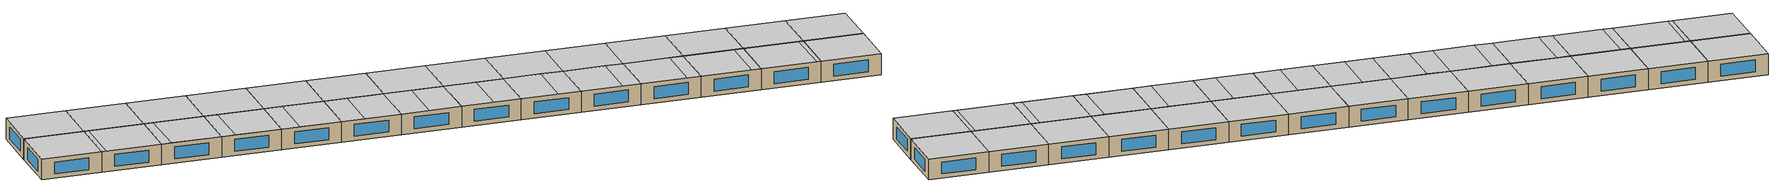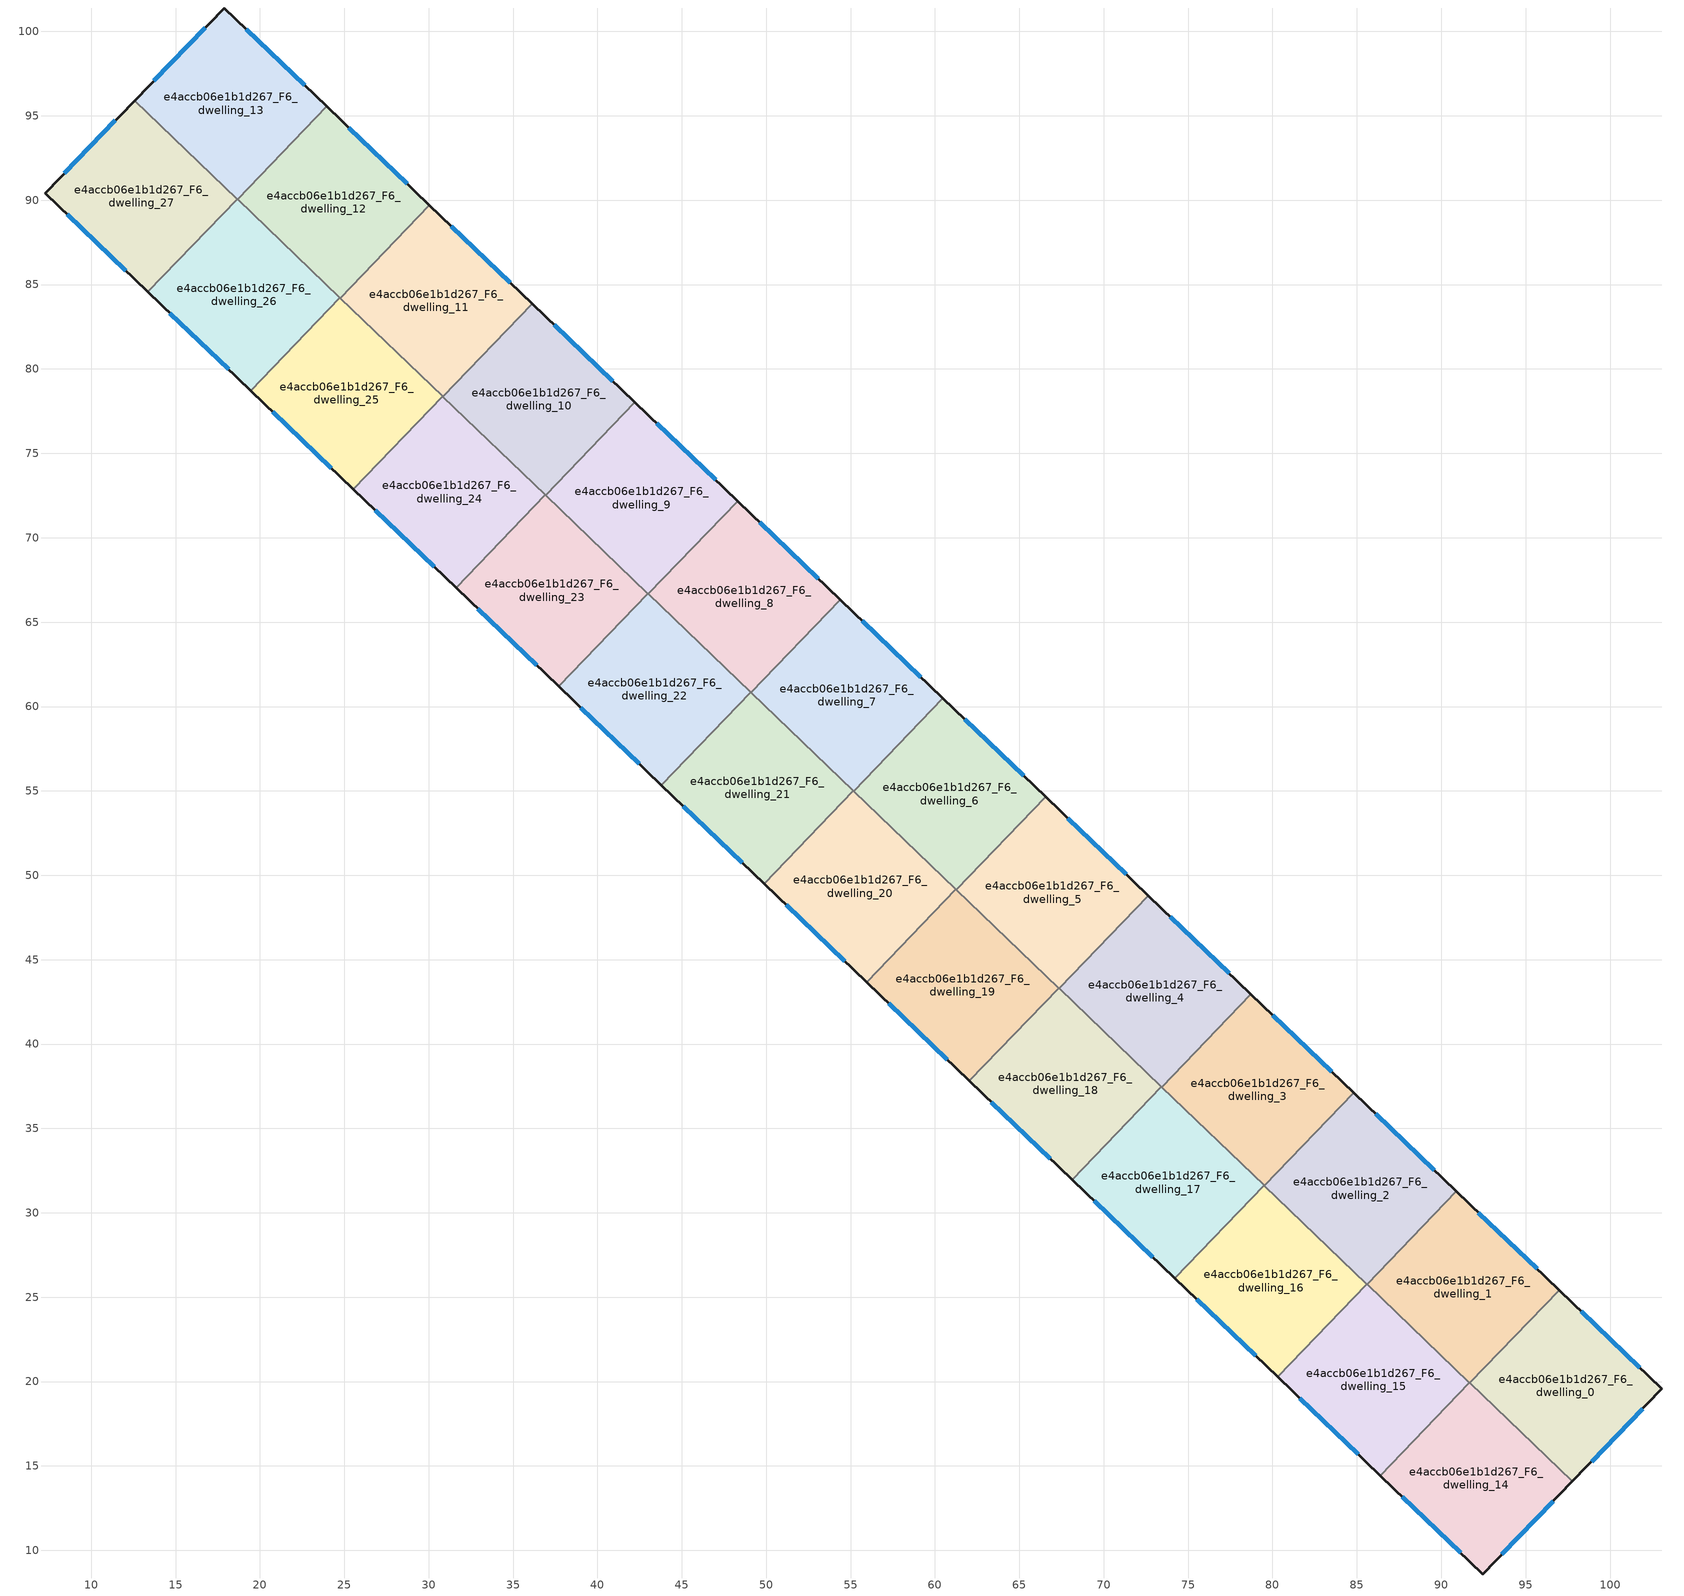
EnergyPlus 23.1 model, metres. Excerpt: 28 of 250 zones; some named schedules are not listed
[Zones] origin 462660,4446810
e4accb06e1b1d267_F6_dwelling_0
 floor to e4accb06e1b1d267_F5_dwelling_0 (EU_floor_Construction): 103.08,19.57 97.77,14.08 91.69,19.91 96.98,25.42 z18
 wall outside (EU_wall_Construction): 97.77,14.08 103.08,19.57 96.98,25.42 z18:21
 wall to e4accb06e1b1d267_F6_dwelling_1 (EU_wall_Construction): 96.98,25.42 91.69,19.91 z18:21
 wall to e4accb06e1b1d267_F6_dwelling_14 (EU_wall_Construction): 91.69,19.91 97.77,14.08 z18:21
 window (EU_Window_Construction): 98.9,15.25 101.94,18.39 / 101.77,20.82 98.29,24.17 z18.64:20.36
 ceiling to e4accb06e1b1d267_F7_dwelling_0 (EU_floor_Construction): 97.77,14.08 103.08,19.57 96.98,25.42 91.69,19.91 z21
e4accb06e1b1d267_F6_dwelling_1
 floor to e4accb06e1b1d267_F5_dwelling_1 (EU_floor_Construction): 96.98,25.42 91.69,19.91 85.61,25.76 90.9,31.26 z18
 wall outside (EU_wall_Construction): 96.98,25.42 90.9,31.26 z18:21
 wall to e4accb06e1b1d267_F6_dwelling_2 (EU_wall_Construction): 90.9,31.26 85.61,25.76 z18:21
 wall to e4accb06e1b1d267_F6_dwelling_15 (EU_wall_Construction): 85.61,25.76 91.67,19.94 z18:21
 wall to e4accb06e1b1d267_F6_dwelling_14 (EU_wall_Construction): 91.67,19.93 91.69,19.91 z18:21
 window (EU_Window_Construction): 95.68,26.67 92.2,30.01 z18.64:20.36
 ceiling to e4accb06e1b1d267_F7_dwelling_1 (EU_floor_Construction): 91.69,19.91 96.98,25.42 90.9,31.26 85.61,25.76 z21
e4accb06e1b1d267_F6_dwelling_10
 floor to e4accb06e1b1d267_F5_dwelling_10 (EU_floor_Construction): 42.22,78.02 36.93,72.52 30.84,78.36 36.13,83.87 z18
 wall outside (EU_wall_Construction): 42.22,78.02 36.13,83.87 z18:21
 wall to e4accb06e1b1d267_F6_dwelling_9 (EU_wall_Construction): 36.93,72.52 42.22,78.02 z18:21
 wall to e4accb06e1b1d267_F6_dwelling_11 (EU_wall_Construction): 36.13,83.87 30.84,78.36 z18:21
 wall to e4accb06e1b1d267_F6_dwelling_24 (EU_wall_Construction): 30.84,78.36 36.91,72.54 z18:21
 wall to e4accb06e1b1d267_F6_dwelling_23 (EU_wall_Construction): 36.91,72.54 36.93,72.52 z18:21
 window (EU_Window_Construction): 40.91,79.27 37.44,82.62 z18.64:20.36
 ceiling to e4accb06e1b1d267_F7_dwelling_10 (EU_floor_Construction): 36.93,72.52 42.22,78.02 36.13,83.87 30.84,78.36 z21
e4accb06e1b1d267_F6_dwelling_11
 floor to e4accb06e1b1d267_F5_dwelling_11 (EU_floor_Construction): 36.13,83.87 30.84,78.36 24.76,84.21 30.05,89.71 z18
 wall outside (EU_wall_Construction): 36.13,83.87 30.05,89.71 z18:21
 wall to e4accb06e1b1d267_F6_dwelling_12 (EU_wall_Construction): 30.05,89.71 24.76,84.21 z18:21
 wall to e4accb06e1b1d267_F6_dwelling_25 (EU_wall_Construction): 24.76,84.21 30.82,78.38 z18:21
 wall to e4accb06e1b1d267_F6_dwelling_24 (EU_wall_Construction): 30.82,78.38 30.84,78.36 z18:21
 window (EU_Window_Construction): 34.83,85.12 31.35,88.46 z18.64:20.36
 ceiling to e4accb06e1b1d267_F7_dwelling_11 (EU_floor_Construction): 30.84,78.36 36.13,83.87 30.05,89.71 24.76,84.21 z21
e4accb06e1b1d267_F6_dwelling_12
 floor to e4accb06e1b1d267_F5_dwelling_12 (EU_floor_Construction): 30.05,89.71 24.76,84.21 18.67,90.05 23.96,95.56 z18
 wall outside (EU_wall_Construction): 30.05,89.71 23.96,95.56 z18:21
 wall to e4accb06e1b1d267_F6_dwelling_13 (EU_wall_Construction): 23.96,95.56 18.67,90.05 z18:21
 wall to e4accb06e1b1d267_F6_dwelling_26 (EU_wall_Construction): 18.67,90.05 24.74,84.23 z18:21
 wall to e4accb06e1b1d267_F6_dwelling_25 (EU_wall_Construction): 24.74,84.23 24.76,84.21 z18:21
 window (EU_Window_Construction): 28.74,90.96 25.27,94.3 z18.64:20.36
 ceiling to e4accb06e1b1d267_F7_dwelling_12 (EU_floor_Construction): 24.76,84.21 30.05,89.71 23.96,95.56 18.67,90.05 z21
e4accb06e1b1d267_F6_dwelling_13
 floor to e4accb06e1b1d267_F5_dwelling_13 (EU_floor_Construction): 23.96,95.56 18.67,90.05 12.58,95.91 17.89,101.39 z18
 wall outside (EU_wall_Construction): 23.96,95.56 17.89,101.39 12.58,95.91 z18:21
 wall to e4accb06e1b1d267_F6_dwelling_27 (EU_wall_Construction): 12.58,95.91 18.65,90.07 z18:21
 wall to e4accb06e1b1d267_F6_dwelling_26 (EU_wall_Construction): 18.65,90.07 18.67,90.05 z18:21
 window (EU_Window_Construction): 16.75,100.22 13.72,97.08 / 22.66,96.81 19.19,100.14 z18.64:20.36
 ceiling to e4accb06e1b1d267_F7_dwelling_13 (EU_floor_Construction): 18.67,90.05 23.96,95.56 17.89,101.39 12.58,95.91 z21
e4accb06e1b1d267_F6_dwelling_14
 floor to e4accb06e1b1d267_F5_dwelling_14 (EU_floor_Construction): 97.77,14.08 92.46,8.6 86.38,14.43 91.67,19.93 z18
 wall outside (EU_wall_Construction): 86.38,14.43 92.46,8.6 97.77,14.08 z18:21
 wall to e4accb06e1b1d267_F6_dwelling_15 (EU_wall_Construction): 91.67,19.93 86.38,14.43 z18:21
 window (EU_Window_Construction): 93.59,9.77 96.63,12.91 / 87.68,13.18 91.15,9.85 z18.64:20.36
 ceiling to e4accb06e1b1d267_F7_dwelling_14 (EU_floor_Construction): 92.46,8.6 97.77,14.08 91.67,19.93 86.38,14.43 z21
e4accb06e1b1d267_F6_dwelling_15
 floor to e4accb06e1b1d267_F5_dwelling_15 (EU_floor_Construction): 91.67,19.93 86.38,14.43 80.3,20.28 85.59,25.78 z18
 wall outside (EU_wall_Construction): 80.3,20.28 86.38,14.43 z18:21
 wall to e4accb06e1b1d267_F6_dwelling_16 (EU_wall_Construction): 85.59,25.78 80.3,20.28 z18:21
 wall to e4accb06e1b1d267_F6_dwelling_2 (EU_wall_Construction): 85.61,25.76 85.59,25.78 z18:21
 window (EU_Window_Construction): 81.6,19.02 85.08,15.68 z18.64:20.36
 ceiling to e4accb06e1b1d267_F7_dwelling_15 (EU_floor_Construction): 85.91,14.88 91.2,20.38 85.58,25.78 80.3,20.28 z21
 ceiling to e4accb06e1b1d267_F7_dwelling_14 (EU_floor_Construction): 86.38,14.43 91.67,19.93 91.2,20.38 85.91,14.88 z21
e4accb06e1b1d267_F6_dwelling_16
 floor to e4accb06e1b1d267_F5_dwelling_16 (EU_floor_Construction): 85.59,25.78 80.3,20.28 74.21,26.12 79.5,31.62 z18
 wall outside (EU_wall_Construction): 74.21,26.12 80.3,20.28 z18:21
 wall to e4accb06e1b1d267_F6_dwelling_17 (EU_wall_Construction): 79.5,31.62 74.21,26.12 z18:21
 wall to e4accb06e1b1d267_F6_dwelling_2 (EU_wall_Construction): 85.59,25.78 79.52,31.6 z18:21
 wall to e4accb06e1b1d267_F6_dwelling_3 (EU_wall_Construction): 79.52,31.6 79.5,31.62 z18:21
 window (EU_Window_Construction): 75.52,24.87 78.99,21.53 z18.64:20.36
 ceiling to e4accb06e1b1d267_F7_dwelling_16 (EU_floor_Construction): 79.36,21.17 84.65,26.68 79.5,31.62 74.21,26.12 z21
 ceiling to e4accb06e1b1d267_F7_dwelling_15 (EU_floor_Construction): 80.3,20.28 85.58,25.78 84.65,26.68 79.36,21.17 z21
e4accb06e1b1d267_F6_dwelling_17
 floor to e4accb06e1b1d267_F5_dwelling_17 (EU_floor_Construction): 79.5,31.62 74.21,26.12 68.13,31.96 73.41,37.47 z18
 wall outside (EU_wall_Construction): 68.13,31.96 74.21,26.12 z18:21
 wall to e4accb06e1b1d267_F6_dwelling_18 (EU_wall_Construction): 73.41,37.47 68.13,31.96 z18:21
 wall to e4accb06e1b1d267_F6_dwelling_3 (EU_wall_Construction): 79.5,31.62 73.44,37.45 z18:21
 wall to e4accb06e1b1d267_F6_dwelling_4 (EU_wall_Construction): 73.44,37.45 73.42,37.47 z18:21
 window (EU_Window_Construction): 69.43,30.71 72.91,27.37 z18.64:20.36
 ceiling to e4accb06e1b1d267_F7_dwelling_17 (EU_floor_Construction): 72.81,27.47 78.1,32.97 73.41,37.47 68.13,31.96 z21
 ceiling to e4accb06e1b1d267_F7_dwelling_16 (EU_floor_Construction): 74.21,26.12 79.5,31.62 78.1,32.97 72.81,27.47 z21
e4accb06e1b1d267_F6_dwelling_18
 floor to e4accb06e1b1d267_F5_dwelling_18 (EU_floor_Construction): 73.41,37.47 68.13,31.96 62.04,37.81 67.33,43.31 z18
 wall outside (EU_wall_Construction): 62.04,37.81 68.13,31.96 z18:21
 wall to e4accb06e1b1d267_F6_dwelling_19 (EU_wall_Construction): 67.33,43.31 62.04,37.81 z18:21
 wall to e4accb06e1b1d267_F6_dwelling_4 (EU_wall_Construction): 73.41,37.47 67.35,43.29 z18:21
 wall to e4accb06e1b1d267_F6_dwelling_5 (EU_wall_Construction): 67.35,43.29 67.33,43.31 z18:21
 window (EU_Window_Construction): 63.35,36.56 66.82,33.22 z18.64:20.36
 ceiling to e4accb06e1b1d267_F7_dwelling_18 (EU_floor_Construction): 66.26,33.76 71.54,39.27 67.33,43.31 62.04,37.81 z21
 ceiling to e4accb06e1b1d267_F7_dwelling_17 (EU_floor_Construction): 68.13,31.96 73.41,37.47 71.54,39.27 66.26,33.76 z21
e4accb06e1b1d267_F6_dwelling_19
 floor to e4accb06e1b1d267_F5_dwelling_19 (EU_floor_Construction): 67.33,43.31 62.04,37.81 55.96,43.65 61.24,49.16 z18
 wall outside (EU_wall_Construction): 55.96,43.65 62.04,37.81 z18:21
 wall to e4accb06e1b1d267_F6_dwelling_20 (EU_wall_Construction): 61.24,49.16 55.96,43.65 z18:21
 wall to e4accb06e1b1d267_F6_dwelling_5 (EU_wall_Construction): 67.33,43.31 61.27,49.14 z18:21
 wall to e4accb06e1b1d267_F6_dwelling_6 (EU_wall_Construction): 61.27,49.14 61.24,49.16 z18:21
 window (EU_Window_Construction): 57.26,42.4 60.74,39.06 z18.64:20.36
 ceiling adiabatic (EU_roof_Construction): 59.7,40.06 64.99,45.56 61.24,49.16 55.96,43.65 z21
 ceiling to e4accb06e1b1d267_F7_dwelling_18 (EU_floor_Construction): 62.04,37.81 67.33,43.31 64.99,45.56 59.7,40.06 z21
e4accb06e1b1d267_F6_dwelling_2
 floor to e4accb06e1b1d267_F5_dwelling_2 (EU_floor_Construction): 90.9,31.26 85.61,25.76 79.52,31.6 84.81,37.11 z18
 wall outside (EU_wall_Construction): 90.9,31.26 84.81,37.11 z18:21
 wall to e4accb06e1b1d267_F6_dwelling_3 (EU_wall_Construction): 84.81,37.11 79.52,31.6 z18:21
 window (EU_Window_Construction): 89.59,32.52 86.11,35.86 z18.64:20.36
 ceiling to e4accb06e1b1d267_F7_dwelling_2 (EU_floor_Construction): 85.61,25.76 90.9,31.26 84.81,37.11 79.52,31.6 z21
e4accb06e1b1d267_F6_dwelling_20
 floor to e4accb06e1b1d267_F5_dwelling_20 (EU_floor_Construction): 61.24,49.16 55.96,43.65 49.87,49.5 55.16,55 z18
 wall outside (EU_wall_Construction): 49.87,49.5 55.96,43.65 z18:21
 wall to e4accb06e1b1d267_F6_dwelling_21 (EU_wall_Construction): 55.16,55 49.87,49.5 z18:21
 wall to e4accb06e1b1d267_F6_dwelling_6 (EU_wall_Construction): 61.24,49.16 55.18,54.98 z18:21
 wall to e4accb06e1b1d267_F6_dwelling_7 (EU_wall_Construction): 55.18,54.98 55.16,55 z18:21
 window (EU_Window_Construction): 51.18,48.25 54.65,44.9 z18.64:20.36
 ceiling to e4accb06e1b1d267_F7_dwelling_20 (EU_floor_Construction): 53.15,46.35 58.44,51.86 55.16,55 49.87,49.5 z21
 ceiling to e4accb06e1b1d267_F7_dwelling_19 (EU_floor_Construction): 55.96,43.65 61.24,49.16 58.44,51.86 53.15,46.35 z21
e4accb06e1b1d267_F6_dwelling_21
 floor to e4accb06e1b1d267_F5_dwelling_21 (EU_floor_Construction): 55.16,55 49.87,49.5 43.79,55.34 49.08,60.85 z18
 wall outside (EU_wall_Construction): 43.79,55.34 49.87,49.5 z18:21
 wall to e4accb06e1b1d267_F6_dwelling_22 (EU_wall_Construction): 49.08,60.85 43.79,55.34 z18:21
 wall to e4accb06e1b1d267_F6_dwelling_7 (EU_wall_Construction): 55.16,55 49.1,60.83 z18:21
 wall to e4accb06e1b1d267_F6_dwelling_8 (EU_wall_Construction): 49.1,60.83 49.08,60.85 z18:21
 window (EU_Window_Construction): 45.09,54.09 48.57,50.75 z18.64:20.36
 ceiling to e4accb06e1b1d267_F7_dwelling_21 (EU_floor_Construction): 46.6,52.64 51.88,58.15 49.08,60.85 43.79,55.34 z21
 ceiling to e4accb06e1b1d267_F7_dwelling_20 (EU_floor_Construction): 49.87,49.5 55.16,55 51.88,58.15 46.6,52.64 z21
e4accb06e1b1d267_F6_dwelling_22
 floor to e4accb06e1b1d267_F5_dwelling_22 (EU_floor_Construction): 49.08,60.85 43.79,55.34 37.7,61.19 42.99,66.69 z18
 wall outside (EU_wall_Construction): 37.7,61.19 43.79,55.34 z18:21
 wall to e4accb06e1b1d267_F6_dwelling_23 (EU_wall_Construction): 42.99,66.69 37.7,61.19 z18:21
 wall to e4accb06e1b1d267_F6_dwelling_8 (EU_wall_Construction): 49.08,60.85 43.01,66.67 z18:21
 wall to e4accb06e1b1d267_F6_dwelling_9 (EU_wall_Construction): 43.01,66.67 42.99,66.69 z18:21
 window (EU_Window_Construction): 39.01,59.94 42.48,56.59 z18.64:20.36
 ceiling to e4accb06e1b1d267_F7_dwelling_22 (EU_floor_Construction): 40.04,58.94 45.33,64.44 42.99,66.69 37.7,61.19 z21
 ceiling to e4accb06e1b1d267_F7_dwelling_21 (EU_floor_Construction): 43.79,55.34 49.08,60.85 45.33,64.44 40.04,58.94 z21
e4accb06e1b1d267_F6_dwelling_23
 floor to e4accb06e1b1d267_F5_dwelling_23 (EU_floor_Construction): 42.99,66.69 37.7,61.19 31.62,67.03 36.91,72.54 z18
 wall outside (EU_wall_Construction): 31.62,67.03 37.7,61.19 z18:21
 wall to e4accb06e1b1d267_F6_dwelling_24 (EU_wall_Construction): 36.91,72.54 31.62,67.03 z18:21
 wall to e4accb06e1b1d267_F6_dwelling_9 (EU_wall_Construction): 42.99,66.69 36.93,72.52 z18:21
 window (EU_Window_Construction): 32.92,65.78 36.4,62.44 z18.64:20.36
 ceiling to e4accb06e1b1d267_F7_dwelling_22 (EU_floor_Construction): 37.7,61.19 42.99,66.69 38.78,70.74 33.49,65.23 z21
 ceiling to e4accb06e1b1d267_F7_dwelling_23 (EU_floor_Construction): 33.49,65.23 38.78,70.74 36.91,72.54 31.62,67.03 z21
e4accb06e1b1d267_F6_dwelling_24
 floor to e4accb06e1b1d267_F5_dwelling_24 (EU_floor_Construction): 36.91,72.54 31.62,67.03 25.53,72.88 30.82,78.38 30.84,78.36 z18
 wall outside (EU_wall_Construction): 25.53,72.88 31.62,67.03 z18:21
 wall to e4accb06e1b1d267_F6_dwelling_25 (EU_wall_Construction): 30.82,78.38 25.53,72.88 z18:21
 window (EU_Window_Construction): 26.84,71.63 30.31,68.28 z18.64:20.36
 ceiling to e4accb06e1b1d267_F7_dwelling_23 (EU_floor_Construction): 31.62,67.03 36.91,72.54 32.23,77.03 26.94,71.53 z21
 ceiling to e4accb06e1b1d267_F7_dwelling_24 (EU_floor_Construction): 26.94,71.53 32.23,77.03 30.83,78.37 30.82,78.38 25.53,72.88 z21
e4accb06e1b1d267_F6_dwelling_25
 floor to e4accb06e1b1d267_F5_dwelling_25 (EU_floor_Construction): 30.82,78.38 25.53,72.88 19.45,78.72 24.74,84.23 z18
 wall outside (EU_wall_Construction): 19.45,78.72 25.53,72.88 z18:21
 wall to e4accb06e1b1d267_F6_dwelling_26 (EU_wall_Construction): 24.74,84.23 19.45,78.72 z18:21
 window (EU_Window_Construction): 20.75,77.47 24.23,74.13 z18.64:20.36
 ceiling to e4accb06e1b1d267_F7_dwelling_25 (EU_floor_Construction): 20.39,77.82 25.67,83.33 24.74,84.23 19.45,78.72 z21
 ceiling to e4accb06e1b1d267_F7_dwelling_24 (EU_floor_Construction): 25.53,72.88 30.82,78.38 25.67,83.33 20.39,77.82 z21
e4accb06e1b1d267_F6_dwelling_26
 floor to e4accb06e1b1d267_F5_dwelling_26 (EU_floor_Construction): 24.74,84.23 19.45,78.72 13.36,84.57 18.65,90.07 z18
 wall outside (EU_wall_Construction): 13.36,84.57 19.45,78.72 z18:21
 wall to e4accb06e1b1d267_F6_dwelling_27 (EU_wall_Construction): 18.65,90.07 13.36,84.57 z18:21
 window (EU_Window_Construction): 14.67,83.31 18.14,79.97 z18.64:20.36
 ceiling to e4accb06e1b1d267_F7_dwelling_26 (EU_floor_Construction): 13.83,84.12 19.12,89.62 18.65,90.07 13.36,84.57 z21
 ceiling to e4accb06e1b1d267_F7_dwelling_25 (EU_floor_Construction): 19.45,78.72 24.74,84.23 19.12,89.62 13.83,84.12 z21
e4accb06e1b1d267_F6_dwelling_27
 floor to e4accb06e1b1d267_F5_dwelling_27 (EU_floor_Construction): 18.65,90.07 13.36,84.57 7.27,90.42 12.58,95.91 z18
 wall outside (EU_wall_Construction): 12.58,95.91 7.27,90.42 13.36,84.57 z18:21
 window (EU_Window_Construction): 8.57,89.17 12.06,85.82 / 11.44,94.73 8.41,91.6 z18.64:20.36
 ceiling to e4accb06e1b1d267_F7_dwelling_26 (EU_floor_Construction): 13.36,84.57 18.65,90.07 12.58,95.91 7.27,90.42 z21
e4accb06e1b1d267_F6_dwelling_3
 floor to e4accb06e1b1d267_F5_dwelling_3 (EU_floor_Construction): 84.81,37.11 79.52,31.6 73.44,37.45 78.73,42.95 z18
 wall outside (EU_wall_Construction): 84.81,37.11 78.73,42.95 z18:21
 wall to e4accb06e1b1d267_F6_dwelling_4 (EU_wall_Construction): 78.73,42.95 73.44,37.45 z18:21
 window (EU_Window_Construction): 83.51,38.36 80.03,41.7 z18.64:20.36
 ceiling to e4accb06e1b1d267_F7_dwelling_3 (EU_floor_Construction): 79.52,31.6 84.81,37.11 78.73,42.95 73.44,37.45 z21
e4accb06e1b1d267_F6_dwelling_4
 floor to e4accb06e1b1d267_F5_dwelling_4 (EU_floor_Construction): 78.73,42.95 73.44,37.45 67.35,43.29 72.64,48.8 z18
 wall outside (EU_wall_Construction): 78.73,42.95 72.64,48.8 z18:21
 wall to e4accb06e1b1d267_F6_dwelling_5 (EU_wall_Construction): 72.64,48.8 67.35,43.29 z18:21
 window (EU_Window_Construction): 77.42,44.21 73.94,47.55 z18.64:20.36
 ceiling to e4accb06e1b1d267_F7_dwelling_4 (EU_floor_Construction): 73.44,37.45 78.73,42.95 72.64,48.8 67.35,43.29 z21
e4accb06e1b1d267_F6_dwelling_5
 floor to e4accb06e1b1d267_F5_dwelling_5 (EU_floor_Construction): 72.64,48.8 67.35,43.29 61.27,49.14 66.56,54.64 z18
 wall outside (EU_wall_Construction): 72.64,48.8 66.56,54.64 z18:21
 wall to e4accb06e1b1d267_F6_dwelling_6 (EU_wall_Construction): 66.56,54.64 61.27,49.14 z18:21
 window (EU_Window_Construction): 71.34,50.05 67.86,53.39 z18.64:20.36
 ceiling to e4accb06e1b1d267_F7_dwelling_5 (EU_floor_Construction): 67.35,43.29 72.64,48.8 66.56,54.64 61.27,49.14 z21
e4accb06e1b1d267_F6_dwelling_6
 floor to e4accb06e1b1d267_F5_dwelling_6 (EU_floor_Construction): 66.56,54.64 61.27,49.14 55.18,54.98 60.47,60.49 z18
 wall outside (EU_wall_Construction): 66.56,54.64 60.47,60.49 z18:21
 wall to e4accb06e1b1d267_F6_dwelling_7 (EU_wall_Construction): 60.47,60.49 55.18,54.98 z18:21
 window (EU_Window_Construction): 65.25,55.9 61.78,59.24 z18.64:20.36
 ceiling to e4accb06e1b1d267_F7_dwelling_6 (EU_floor_Construction): 61.27,49.14 66.56,54.64 60.47,60.49 55.18,54.98 z21
e4accb06e1b1d267_F6_dwelling_7
 floor to e4accb06e1b1d267_F5_dwelling_7 (EU_floor_Construction): 60.47,60.49 55.18,54.98 49.1,60.83 54.39,66.33 z18
 wall outside (EU_wall_Construction): 60.47,60.49 54.39,66.33 z18:21
 wall to e4accb06e1b1d267_F6_dwelling_8 (EU_wall_Construction): 54.39,66.33 49.1,60.83 z18:21
 window (EU_Window_Construction): 59.17,61.74 55.69,65.08 z18.64:20.36
 ceiling to e4accb06e1b1d267_F7_dwelling_7 (EU_floor_Construction): 55.18,54.98 60.47,60.49 54.39,66.33 49.1,60.83 z21
e4accb06e1b1d267_F6_dwelling_8
 floor to e4accb06e1b1d267_F5_dwelling_8 (EU_floor_Construction): 54.39,66.33 49.1,60.83 43.01,66.67 48.3,72.18 z18
 wall outside (EU_wall_Construction): 54.39,66.33 48.3,72.18 z18:21
 wall to e4accb06e1b1d267_F6_dwelling_9 (EU_wall_Construction): 48.3,72.18 43.01,66.67 z18:21
 window (EU_Window_Construction): 53.08,67.58 49.61,70.93 z18.64:20.36
 ceiling to e4accb06e1b1d267_F7_dwelling_8 (EU_floor_Construction): 49.1,60.83 54.39,66.33 48.3,72.18 43.01,66.67 z21
e4accb06e1b1d267_F6_dwelling_9
 floor to e4accb06e1b1d267_F5_dwelling_9 (EU_floor_Construction): 48.3,72.18 43.01,66.67 36.93,72.52 42.22,78.02 z18
 wall outside (EU_wall_Construction): 48.3,72.18 42.22,78.02 z18:21
 window (EU_Window_Construction): 47,73.43 43.52,76.77 z18.64:20.36
 ceiling to e4accb06e1b1d267_F7_dwelling_9 (EU_floor_Construction): 43.01,66.67 48.3,72.18 42.22,78.02 36.93,72.52 z21
[Building]
EU S2 Campaign: North Axis=0; Terrain=City; Solar Distribution=FullExterior
[Site:Location]
Yerevan-Zvartnots.Intl.AP: Latitude=40.15; Longitude=44.383; Time Zone=4; Elevation=854
[SizingPeriod:WeatherFileDays]
AnnualSizingPeriod: Begin Month=1; Begin Day of Month=1; End Month=12; End Day of Month=31; Day of Week for Start Day=Monday; Use Weather File Daylight Saving Period=No; Use Weather File Rain and Snow Indicators=No
[MATERIAL]
EU_InternalMass_Material: Roughness=MediumRough; Thickness=0.1; Conductivity=1; Density=1800; Specific Heat=900; Thermal Absorptance=0.9; Solar Absorptance=0.7; Visible Absorptance=0.7
[MATERIAL:NOMASS] Roughness=MediumRough; Thermal Absorptance=0.9; Solar Absorptance=0.7; Visible Absorptance=0.7
Name | Thermal Resistance
EU_wall_NoMass | 1.05043
EU_roof_NoMass | 1.45357
EU_floor_NoMass | 0.478065
[WINDOWMATERIAL:SIMPLEGLAZINGSYSTEM]
EU_Window_SimpleGlazing: UFactor=2.5566; Solar Heat Gain Coefficient=0.75; Visible Transmittance=0.75
[CONSTRUCTION]
EU_wall_Construction: EU_wall_NoMass
EU_roof_Construction: EU_roof_NoMass
EU_floor_Construction: EU_floor_NoMass
EU_Window_Construction: EU_Window_SimpleGlazing
EU_InternalMass_Construction: EU_InternalMass_Material
[ZONE] Type=1; Multiplier=1; Ceiling Height=autocalculate; Floor Area=autocalculate; Part of Total Floor Area=Yes
Name | Volume
e4accb06e1b1d267_F6_dwelling_0 | 193.231
e4accb06e1b1d267_F6_dwelling_1; e4accb06e1b1d267_F6_dwelling_12; e4accb06e1b1d267_F6_dwelling_20 | 193.237
e4accb06e1b1d267_F6_dwelling_10 | 193.238
e4accb06e1b1d267_F6_dwelling_11 | 193.222
e4accb06e1b1d267_F6_dwelling_13 | 193.247
e4accb06e1b1d267_F6_dwelling_14 | 193.212
e4accb06e1b1d267_F6_dwelling_15; e4accb06e1b1d267_F6_dwelling_16; e4accb06e1b1d267_F6_dwelling_17; e4accb06e1b1d267_F6_dwelling_19; e4accb06e1b1d267_F6_dwelling_22 | 193.22
e4accb06e1b1d267_F6_dwelling_18; e4accb06e1b1d267_F6_dwelling_23 | 193.219
e4accb06e1b1d267_F6_dwelling_2 | 193.239
e4accb06e1b1d267_F6_dwelling_21 | 193.205
e4accb06e1b1d267_F6_dwelling_24 | 193.229
e4accb06e1b1d267_F6_dwelling_25; e4accb06e1b1d267_F6_dwelling_26 | 193.221
e4accb06e1b1d267_F6_dwelling_27 | 193.213
e4accb06e1b1d267_F6_dwelling_3; e4accb06e1b1d267_F6_dwelling_5; e4accb06e1b1d267_F6_dwelling_7; e4accb06e1b1d267_F6_dwelling_9 | 193.255
e4accb06e1b1d267_F6_dwelling_4 | 193.254
e4accb06e1b1d267_F6_dwelling_6 | 193.223
e4accb06e1b1d267_F6_dwelling_8 | 193.256
[INTERNALMASS] Construction=EU_InternalMass_Construction
Name | Zone or ZoneList | Surface Area
e4accb06e1b1d267_F6_dwelling_0_EU_InternalMass | e4accb06e1b1d267_F6_dwelling_0 | 64.4103
e4accb06e1b1d267_F6_dwelling_1_EU_InternalMass | e4accb06e1b1d267_F6_dwelling_1 | 64.4125
e4accb06e1b1d267_F6_dwelling_2_EU_InternalMass | e4accb06e1b1d267_F6_dwelling_2 | 64.4129
e4accb06e1b1d267_F6_dwelling_3_EU_InternalMass | e4accb06e1b1d267_F6_dwelling_3 | 64.4182
e4accb06e1b1d267_F6_dwelling_4_EU_InternalMass | e4accb06e1b1d267_F6_dwelling_4 | 64.4182
e4accb06e1b1d267_F6_dwelling_5_EU_InternalMass | e4accb06e1b1d267_F6_dwelling_5 | 64.4182
e4accb06e1b1d267_F6_dwelling_6_EU_InternalMass | e4accb06e1b1d267_F6_dwelling_6 | 64.4074
e4accb06e1b1d267_F6_dwelling_7_EU_InternalMass | e4accb06e1b1d267_F6_dwelling_7 | 64.4186
e4accb06e1b1d267_F6_dwelling_8_EU_InternalMass | e4accb06e1b1d267_F6_dwelling_8 | 64.4186
e4accb06e1b1d267_F6_dwelling_9_EU_InternalMass | e4accb06e1b1d267_F6_dwelling_9 | 64.4182
e4accb06e1b1d267_F6_dwelling_10_EU_InternalMass | e4accb06e1b1d267_F6_dwelling_10 | 64.4125
e4accb06e1b1d267_F6_dwelling_11_EU_InternalMass | e4accb06e1b1d267_F6_dwelling_11 | 64.4071
e4accb06e1b1d267_F6_dwelling_12_EU_InternalMass | e4accb06e1b1d267_F6_dwelling_12 | 64.4125
e4accb06e1b1d267_F6_dwelling_13_EU_InternalMass | e4accb06e1b1d267_F6_dwelling_13 | 64.416
e4accb06e1b1d267_F6_dwelling_14_EU_InternalMass | e4accb06e1b1d267_F6_dwelling_14 | 64.4042
e4accb06e1b1d267_F6_dwelling_15_EU_InternalMass | e4accb06e1b1d267_F6_dwelling_15 | 64.4065
e4accb06e1b1d267_F6_dwelling_16_EU_InternalMass | e4accb06e1b1d267_F6_dwelling_16 | 64.4067
e4accb06e1b1d267_F6_dwelling_17_EU_InternalMass | e4accb06e1b1d267_F6_dwelling_17 | 64.4067
e4accb06e1b1d267_F6_dwelling_18_EU_InternalMass | e4accb06e1b1d267_F6_dwelling_18 | 64.4063
e4accb06e1b1d267_F6_dwelling_19_EU_InternalMass | e4accb06e1b1d267_F6_dwelling_19 | 64.4067
e4accb06e1b1d267_F6_dwelling_20_EU_InternalMass | e4accb06e1b1d267_F6_dwelling_20 | 64.4124
e4accb06e1b1d267_F6_dwelling_21_EU_InternalMass | e4accb06e1b1d267_F6_dwelling_21 | 64.4016
e4accb06e1b1d267_F6_dwelling_22_EU_InternalMass | e4accb06e1b1d267_F6_dwelling_22 | 64.4067
e4accb06e1b1d267_F6_dwelling_23_EU_InternalMass | e4accb06e1b1d267_F6_dwelling_23 | 64.4063
e4accb06e1b1d267_F6_dwelling_24_EU_InternalMass | e4accb06e1b1d267_F6_dwelling_24 | 64.4115
e4accb06e1b1d267_F6_dwelling_25_EU_InternalMass | e4accb06e1b1d267_F6_dwelling_25 | 64.4069
e4accb06e1b1d267_F6_dwelling_26_EU_InternalMass | e4accb06e1b1d267_F6_dwelling_26 | 64.4069
e4accb06e1b1d267_F6_dwelling_27_EU_InternalMass | e4accb06e1b1d267_F6_dwelling_27 | 64.404
[OTHEREQUIPMENT] Fuel Type=Electricity; Design Level Calculation Method=Watts/Area; Power per Zone Floor Area=1; Fraction Latent=0; Fraction Radiant=0; Fraction Lost=0; Carbon Dioxide Generation Rate=0; EndUse Subcategory=EU_Step8_InternalGains
Name | Zone or ZoneList or Space or SpaceList | Schedule
EU_Step8_InternalGain_e4accb06e1b1d267_F6_dwelling_0_f000 | e4accb06e1b1d267_F6_dwelling_0 | EU_Step8_GainSchedule_e4accb06e1b1d267_F6_dwelling_0_f000
EU_Step8_InternalGain_e4accb06e1b1d267_F6_dwelling_1_f000 | e4accb06e1b1d267_F6_dwelling_1 | EU_Step8_GainSchedule_e4accb06e1b1d267_F6_dwelling_1_f000
EU_Step8_InternalGain_e4accb06e1b1d267_F6_dwelling_2_f000 | e4accb06e1b1d267_F6_dwelling_2 | EU_Step8_GainSchedule_e4accb06e1b1d267_F6_dwelling_2_f000
EU_Step8_InternalGain_e4accb06e1b1d267_F6_dwelling_3_f000 | e4accb06e1b1d267_F6_dwelling_3 | EU_Step8_GainSchedule_e4accb06e1b1d267_F6_dwelling_3_f000
EU_Step8_InternalGain_e4accb06e1b1d267_F6_dwelling_4_f000 | e4accb06e1b1d267_F6_dwelling_4 | EU_Step8_GainSchedule_e4accb06e1b1d267_F6_dwelling_4_f000
EU_Step8_InternalGain_e4accb06e1b1d267_F6_dwelling_5_f000 | e4accb06e1b1d267_F6_dwelling_5 | EU_Step8_GainSchedule_e4accb06e1b1d267_F6_dwelling_5_f000
EU_Step8_InternalGain_e4accb06e1b1d267_F6_dwelling_6_f000 | e4accb06e1b1d267_F6_dwelling_6 | EU_Step8_GainSchedule_e4accb06e1b1d267_F6_dwelling_6_f000
EU_Step8_InternalGain_e4accb06e1b1d267_F6_dwelling_7_f000 | e4accb06e1b1d267_F6_dwelling_7 | EU_Step8_GainSchedule_e4accb06e1b1d267_F6_dwelling_7_f000
EU_Step8_InternalGain_e4accb06e1b1d267_F6_dwelling_8_f000 | e4accb06e1b1d267_F6_dwelling_8 | EU_Step8_GainSchedule_e4accb06e1b1d267_F6_dwelling_8_f000
EU_Step8_InternalGain_e4accb06e1b1d267_F6_dwelling_9_f000 | e4accb06e1b1d267_F6_dwelling_9 | EU_Step8_GainSchedule_e4accb06e1b1d267_F6_dwelling_9_f000
EU_Step8_InternalGain_e4accb06e1b1d267_F6_dwelling_10_f000 | e4accb06e1b1d267_F6_dwelling_10 | EU_Step8_GainSchedule_e4accb06e1b1d267_F6_dwelling_10_f000
EU_Step8_InternalGain_e4accb06e1b1d267_F6_dwelling_11_f000 | e4accb06e1b1d267_F6_dwelling_11 | EU_Step8_GainSchedule_e4accb06e1b1d267_F6_dwelling_11_f000
EU_Step8_InternalGain_e4accb06e1b1d267_F6_dwelling_12_f000 | e4accb06e1b1d267_F6_dwelling_12 | EU_Step8_GainSchedule_e4accb06e1b1d267_F6_dwelling_12_f000
EU_Step8_InternalGain_e4accb06e1b1d267_F6_dwelling_13_f000 | e4accb06e1b1d267_F6_dwelling_13 | EU_Step8_GainSchedule_e4accb06e1b1d267_F6_dwelling_13_f000
EU_Step8_InternalGain_e4accb06e1b1d267_F6_dwelling_14_f000 | e4accb06e1b1d267_F6_dwelling_14 | EU_Step8_GainSchedule_e4accb06e1b1d267_F6_dwelling_14_f000
EU_Step8_InternalGain_e4accb06e1b1d267_F6_dwelling_15_f000 | e4accb06e1b1d267_F6_dwelling_15 | EU_Step8_GainSchedule_e4accb06e1b1d267_F6_dwelling_15_f000
EU_Step8_InternalGain_e4accb06e1b1d267_F6_dwelling_16_f000 | e4accb06e1b1d267_F6_dwelling_16 | EU_Step8_GainSchedule_e4accb06e1b1d267_F6_dwelling_16_f000
EU_Step8_InternalGain_e4accb06e1b1d267_F6_dwelling_17_f000 | e4accb06e1b1d267_F6_dwelling_17 | EU_Step8_GainSchedule_e4accb06e1b1d267_F6_dwelling_17_f000
EU_Step8_InternalGain_e4accb06e1b1d267_F6_dwelling_18_f000 | e4accb06e1b1d267_F6_dwelling_18 | EU_Step8_GainSchedule_e4accb06e1b1d267_F6_dwelling_18_f000
EU_Step8_InternalGain_e4accb06e1b1d267_F6_dwelling_19_f000 | e4accb06e1b1d267_F6_dwelling_19 | EU_Step8_GainSchedule_e4accb06e1b1d267_F6_dwelling_19_f000
EU_Step8_InternalGain_e4accb06e1b1d267_F6_dwelling_20_f000 | e4accb06e1b1d267_F6_dwelling_20 | EU_Step8_GainSchedule_e4accb06e1b1d267_F6_dwelling_20_f000
EU_Step8_InternalGain_e4accb06e1b1d267_F6_dwelling_21_f000 | e4accb06e1b1d267_F6_dwelling_21 | EU_Step8_GainSchedule_e4accb06e1b1d267_F6_dwelling_21_f000
EU_Step8_InternalGain_e4accb06e1b1d267_F6_dwelling_22_f000 | e4accb06e1b1d267_F6_dwelling_22 | EU_Step8_GainSchedule_e4accb06e1b1d267_F6_dwelling_22_f000
EU_Step8_InternalGain_e4accb06e1b1d267_F6_dwelling_23_f000 | e4accb06e1b1d267_F6_dwelling_23 | EU_Step8_GainSchedule_e4accb06e1b1d267_F6_dwelling_23_f000
EU_Step8_InternalGain_e4accb06e1b1d267_F6_dwelling_24_f000 | e4accb06e1b1d267_F6_dwelling_24 | EU_Step8_GainSchedule_e4accb06e1b1d267_F6_dwelling_24_f000
EU_Step8_InternalGain_e4accb06e1b1d267_F6_dwelling_25_f000 | e4accb06e1b1d267_F6_dwelling_25 | EU_Step8_GainSchedule_e4accb06e1b1d267_F6_dwelling_25_f000
EU_Step8_InternalGain_e4accb06e1b1d267_F6_dwelling_26_f000 | e4accb06e1b1d267_F6_dwelling_26 | EU_Step8_GainSchedule_e4accb06e1b1d267_F6_dwelling_26_f000
EU_Step8_InternalGain_e4accb06e1b1d267_F6_dwelling_27_f000 | e4accb06e1b1d267_F6_dwelling_27 | EU_Step8_GainSchedule_e4accb06e1b1d267_F6_dwelling_27_f000
[ZONEVENTILATION:DESIGNFLOWRATE] Schedule=EU_AlwaysOn; Design Flow Rate Calculation Method=AirChanges/Hour; Air Changes per Hour=0.557805; Ventilation Type=Natural; Fan Pressure Rise=0; Fan Total Efficiency=1; Constant Term Coefficient=1; Temperature Term Coefficient=0; Velocity Term Coefficient=0; Velocity Squared Term Coefficient=0; Minimum Indoor Temperature=-100; Maximum Indoor Temperature=100; Delta Temperature=-100; Minimum Outdoor Temperature=-100; Maximum Outdoor Temperature=100; Maximum Wind Speed=40
Name | Zone or ZoneList or Space or SpaceList
EU_ConstantAir_e4accb06e1b1d267_F6_dwelling_0 | e4accb06e1b1d267_F6_dwelling_0
EU_ConstantAir_e4accb06e1b1d267_F6_dwelling_1 | e4accb06e1b1d267_F6_dwelling_1
EU_ConstantAir_e4accb06e1b1d267_F6_dwelling_2 | e4accb06e1b1d267_F6_dwelling_2
EU_ConstantAir_e4accb06e1b1d267_F6_dwelling_3 | e4accb06e1b1d267_F6_dwelling_3
EU_ConstantAir_e4accb06e1b1d267_F6_dwelling_4 | e4accb06e1b1d267_F6_dwelling_4
EU_ConstantAir_e4accb06e1b1d267_F6_dwelling_5 | e4accb06e1b1d267_F6_dwelling_5
EU_ConstantAir_e4accb06e1b1d267_F6_dwelling_6 | e4accb06e1b1d267_F6_dwelling_6
EU_ConstantAir_e4accb06e1b1d267_F6_dwelling_7 | e4accb06e1b1d267_F6_dwelling_7
EU_ConstantAir_e4accb06e1b1d267_F6_dwelling_8 | e4accb06e1b1d267_F6_dwelling_8
EU_ConstantAir_e4accb06e1b1d267_F6_dwelling_9 | e4accb06e1b1d267_F6_dwelling_9
EU_ConstantAir_e4accb06e1b1d267_F6_dwelling_10 | e4accb06e1b1d267_F6_dwelling_10
EU_ConstantAir_e4accb06e1b1d267_F6_dwelling_11 | e4accb06e1b1d267_F6_dwelling_11
EU_ConstantAir_e4accb06e1b1d267_F6_dwelling_12 | e4accb06e1b1d267_F6_dwelling_12
EU_ConstantAir_e4accb06e1b1d267_F6_dwelling_13 | e4accb06e1b1d267_F6_dwelling_13
EU_ConstantAir_e4accb06e1b1d267_F6_dwelling_14 | e4accb06e1b1d267_F6_dwelling_14
EU_ConstantAir_e4accb06e1b1d267_F6_dwelling_15 | e4accb06e1b1d267_F6_dwelling_15
EU_ConstantAir_e4accb06e1b1d267_F6_dwelling_16 | e4accb06e1b1d267_F6_dwelling_16
EU_ConstantAir_e4accb06e1b1d267_F6_dwelling_17 | e4accb06e1b1d267_F6_dwelling_17
EU_ConstantAir_e4accb06e1b1d267_F6_dwelling_18 | e4accb06e1b1d267_F6_dwelling_18
EU_ConstantAir_e4accb06e1b1d267_F6_dwelling_19 | e4accb06e1b1d267_F6_dwelling_19
EU_ConstantAir_e4accb06e1b1d267_F6_dwelling_20 | e4accb06e1b1d267_F6_dwelling_20
EU_ConstantAir_e4accb06e1b1d267_F6_dwelling_21 | e4accb06e1b1d267_F6_dwelling_21
EU_ConstantAir_e4accb06e1b1d267_F6_dwelling_22 | e4accb06e1b1d267_F6_dwelling_22
EU_ConstantAir_e4accb06e1b1d267_F6_dwelling_23 | e4accb06e1b1d267_F6_dwelling_23
EU_ConstantAir_e4accb06e1b1d267_F6_dwelling_24 | e4accb06e1b1d267_F6_dwelling_24
EU_ConstantAir_e4accb06e1b1d267_F6_dwelling_25 | e4accb06e1b1d267_F6_dwelling_25
EU_ConstantAir_e4accb06e1b1d267_F6_dwelling_26 | e4accb06e1b1d267_F6_dwelling_26
EU_ConstantAir_e4accb06e1b1d267_F6_dwelling_27 | e4accb06e1b1d267_F6_dwelling_27
[HVACTEMPLATE:ZONE:IDEALLOADSAIRSYSTEM] System Availability Schedule=EU_AlwaysOn; Maximum Heating Supply Air Temperature=50; Minimum Cooling Supply Air Temperature=13; Maximum Heating Supply Air Humidity Ratio=0.0156; Minimum Cooling Supply Air Humidity Ratio=0.0077; Heating Limit=NoLimit; Cooling Limit=NoLimit; Heating Availability Schedule=EU_AlwaysOn; Cooling Availability Schedule=EU_CoolingOff; Dehumidification Control Type=ConstantSensibleHeatRatio; Cooling Sensible Heat Ratio=0.7; Dehumidification Setpoint=60; Humidification Control Type=None; Humidification Setpoint=30; Outdoor Air Method=None; Outdoor Air Flow Rate per Person=0.00944; Outdoor Air Flow Rate per Zone Floor Area=0; Outdoor Air Flow Rate per Zone=0; Demand Controlled Ventilation Type=None; Outdoor Air Economizer Type=NoEconomizer; Heat Recovery Type=None; Sensible Heat Recovery Effectiveness=0.7; Latent Heat Recovery Effectiveness=0.65
Name | Template Thermostat
e4accb06e1b1d267_F6_dwelling_0 | EU_HeatOnly_e4accb06e1b1d267_F6_dwelling_0
e4accb06e1b1d267_F6_dwelling_1 | EU_HeatOnly_e4accb06e1b1d267_F6_dwelling_1
e4accb06e1b1d267_F6_dwelling_2 | EU_HeatOnly_e4accb06e1b1d267_F6_dwelling_2
e4accb06e1b1d267_F6_dwelling_3 | EU_HeatOnly_e4accb06e1b1d267_F6_dwelling_3
e4accb06e1b1d267_F6_dwelling_4 | EU_HeatOnly_e4accb06e1b1d267_F6_dwelling_4
e4accb06e1b1d267_F6_dwelling_5 | EU_HeatOnly_e4accb06e1b1d267_F6_dwelling_5
e4accb06e1b1d267_F6_dwelling_6 | EU_HeatOnly_e4accb06e1b1d267_F6_dwelling_6
e4accb06e1b1d267_F6_dwelling_7 | EU_HeatOnly_e4accb06e1b1d267_F6_dwelling_7
e4accb06e1b1d267_F6_dwelling_8 | EU_HeatOnly_e4accb06e1b1d267_F6_dwelling_8
e4accb06e1b1d267_F6_dwelling_9 | EU_HeatOnly_e4accb06e1b1d267_F6_dwelling_9
e4accb06e1b1d267_F6_dwelling_10 | EU_HeatOnly_e4accb06e1b1d267_F6_dwelling_10
e4accb06e1b1d267_F6_dwelling_11 | EU_HeatOnly_e4accb06e1b1d267_F6_dwelling_11
e4accb06e1b1d267_F6_dwelling_12 | EU_HeatOnly_e4accb06e1b1d267_F6_dwelling_12
e4accb06e1b1d267_F6_dwelling_13 | EU_HeatOnly_e4accb06e1b1d267_F6_dwelling_13
e4accb06e1b1d267_F6_dwelling_14 | EU_HeatOnly_e4accb06e1b1d267_F6_dwelling_14
e4accb06e1b1d267_F6_dwelling_15 | EU_HeatOnly_e4accb06e1b1d267_F6_dwelling_15
e4accb06e1b1d267_F6_dwelling_16 | EU_HeatOnly_e4accb06e1b1d267_F6_dwelling_16
e4accb06e1b1d267_F6_dwelling_17 | EU_HeatOnly_e4accb06e1b1d267_F6_dwelling_17
e4accb06e1b1d267_F6_dwelling_18 | EU_HeatOnly_e4accb06e1b1d267_F6_dwelling_18
e4accb06e1b1d267_F6_dwelling_19 | EU_HeatOnly_e4accb06e1b1d267_F6_dwelling_19
e4accb06e1b1d267_F6_dwelling_20 | EU_HeatOnly_e4accb06e1b1d267_F6_dwelling_20
e4accb06e1b1d267_F6_dwelling_21 | EU_HeatOnly_e4accb06e1b1d267_F6_dwelling_21
e4accb06e1b1d267_F6_dwelling_22 | EU_HeatOnly_e4accb06e1b1d267_F6_dwelling_22
e4accb06e1b1d267_F6_dwelling_23 | EU_HeatOnly_e4accb06e1b1d267_F6_dwelling_23
e4accb06e1b1d267_F6_dwelling_24 | EU_HeatOnly_e4accb06e1b1d267_F6_dwelling_24
e4accb06e1b1d267_F6_dwelling_25 | EU_HeatOnly_e4accb06e1b1d267_F6_dwelling_25
e4accb06e1b1d267_F6_dwelling_26 | EU_HeatOnly_e4accb06e1b1d267_F6_dwelling_26
e4accb06e1b1d267_F6_dwelling_27 | EU_HeatOnly_e4accb06e1b1d267_F6_dwelling_27
[SIZING:ZONE] Zone Cooling Design Supply Air Temperature Input Method=SupplyAirTemperature; Zone Cooling Design Supply Air Temperature=13; Zone Heating Design Supply Air Temperature Input Method=SupplyAirTemperature; Zone Heating Design Supply Air Temperature=50; Zone Cooling Design Supply Air Humidity Ratio=0.008; Zone Heating Design Supply Air Humidity Ratio=0.008; Cooling Design Air Flow Method=DesignDay; Cooling Design Air Flow Rate=0; Cooling Minimum Air Flow per Zone Floor Area=0.000762; Cooling Minimum Air Flow=0; Cooling Minimum Air Flow Fraction=0.2; Heating Design Air Flow Method=DesignDay; Heating Design Air Flow Rate=0; Heating Maximum Air Flow per Zone Floor Area=0.002032; Heating Maximum Air Flow=0.141576; Heating Maximum Air Flow Fraction=0.3; Account for Dedicated Outdoor Air System=No; Dedicated Outdoor Air System Control Strategy=NeutralSupplyAir; Dedicated Outdoor Air Low Setpoint Temperature for Design=autosize; Dedicated Outdoor Air High Setpoint Temperature for Design=autosize; Zone Load Sizing Method=Sensible Load Only No Latent Load; Zone Latent Cooling Design Supply Air Humidity Ratio Input Method=HumidityRatioDifference; Zone Cooling Design Supply Air Humidity Ratio Difference=0.005; Zone Latent Heating Design Supply Air Humidity Ratio Input Method=HumidityRatioDifference; Zone Humidification Design Supply Air Humidity Ratio Difference=0.005
e4accb06e1b1d267_F6_dwelling_0; e4accb06e1b1d267_F6_dwelling_1; e4accb06e1b1d267_F6_dwelling_2; e4accb06e1b1d267_F6_dwelling_3; e4accb06e1b1d267_F6_dwelling_4; e4accb06e1b1d267_F6_dwelling_5; e4accb06e1b1d267_F6_dwelling_6; e4accb06e1b1d267_F6_dwelling_7; e4accb06e1b1d267_F6_dwelling_8; e4accb06e1b1d267_F6_dwelling_9; e4accb06e1b1d267_F6_dwelling_10; e4accb06e1b1d267_F6_dwelling_11; e4accb06e1b1d267_F6_dwelling_12; e4accb06e1b1d267_F6_dwelling_13; e4accb06e1b1d267_F6_dwelling_14; e4accb06e1b1d267_F6_dwelling_15; e4accb06e1b1d267_F6_dwelling_16; e4accb06e1b1d267_F6_dwelling_17; e4accb06e1b1d267_F6_dwelling_18; e4accb06e1b1d267_F6_dwelling_19; e4accb06e1b1d267_F6_dwelling_20; e4accb06e1b1d267_F6_dwelling_21; e4accb06e1b1d267_F6_dwelling_22; e4accb06e1b1d267_F6_dwelling_23; e4accb06e1b1d267_F6_dwelling_24; e4accb06e1b1d267_F6_dwelling_25; e4accb06e1b1d267_F6_dwelling_26; e4accb06e1b1d267_F6_dwelling_27
[SCHEDULE:FILE] Column Number=1; Rows to Skip at Top=0; Number of Hours of Data=8760; Column Separator=Comma; Interpolate to Timestep=No; Minutes per Item=60; Adjust Schedule for Daylight Savings=Yes
Name | File
EU_Step8_GainSchedule_e4accb06e1b1d267_F6_dwelling_0_f000 | ../../schedules/e4accb06e1b1d267/e4accb06e1b1d267_F6_dwelling_0_f000_gain.csv
EU_Step8_GainSchedule_e4accb06e1b1d267_F6_dwelling_1_f000 | ../../schedules/e4accb06e1b1d267/e4accb06e1b1d267_F6_dwelling_1_f000_gain.csv
EU_Step8_GainSchedule_e4accb06e1b1d267_F6_dwelling_2_f000 | ../../schedules/e4accb06e1b1d267/e4accb06e1b1d267_F6_dwelling_2_f000_gain.csv
EU_Step8_GainSchedule_e4accb06e1b1d267_F6_dwelling_3_f000 | ../../schedules/e4accb06e1b1d267/e4accb06e1b1d267_F6_dwelling_3_f000_gain.csv
EU_Step8_GainSchedule_e4accb06e1b1d267_F6_dwelling_4_f000 | ../../schedules/e4accb06e1b1d267/e4accb06e1b1d267_F6_dwelling_4_f000_gain.csv
EU_Step8_GainSchedule_e4accb06e1b1d267_F6_dwelling_5_f000 | ../../schedules/e4accb06e1b1d267/e4accb06e1b1d267_F6_dwelling_5_f000_gain.csv
EU_Step8_GainSchedule_e4accb06e1b1d267_F6_dwelling_6_f000 | ../../schedules/e4accb06e1b1d267/e4accb06e1b1d267_F6_dwelling_6_f000_gain.csv
EU_Step8_GainSchedule_e4accb06e1b1d267_F6_dwelling_7_f000 | ../../schedules/e4accb06e1b1d267/e4accb06e1b1d267_F6_dwelling_7_f000_gain.csv
EU_Step8_GainSchedule_e4accb06e1b1d267_F6_dwelling_8_f000 | ../../schedules/e4accb06e1b1d267/e4accb06e1b1d267_F6_dwelling_8_f000_gain.csv
EU_Step8_GainSchedule_e4accb06e1b1d267_F6_dwelling_9_f000 | ../../schedules/e4accb06e1b1d267/e4accb06e1b1d267_F6_dwelling_9_f000_gain.csv
EU_Step8_GainSchedule_e4accb06e1b1d267_F6_dwelling_10_f000 | ../../schedules/e4accb06e1b1d267/e4accb06e1b1d267_F6_dwelling_10_f000_gain.csv
EU_Step8_GainSchedule_e4accb06e1b1d267_F6_dwelling_11_f000 | ../../schedules/e4accb06e1b1d267/e4accb06e1b1d267_F6_dwelling_11_f000_gain.csv
EU_Step8_GainSchedule_e4accb06e1b1d267_F6_dwelling_12_f000 | ../../schedules/e4accb06e1b1d267/e4accb06e1b1d267_F6_dwelling_12_f000_gain.csv
EU_Step8_GainSchedule_e4accb06e1b1d267_F6_dwelling_13_f000 | ../../schedules/e4accb06e1b1d267/e4accb06e1b1d267_F6_dwelling_13_f000_gain.csv
EU_Step8_GainSchedule_e4accb06e1b1d267_F6_dwelling_14_f000 | ../../schedules/e4accb06e1b1d267/e4accb06e1b1d267_F6_dwelling_14_f000_gain.csv
EU_Step8_GainSchedule_e4accb06e1b1d267_F6_dwelling_15_f000 | ../../schedules/e4accb06e1b1d267/e4accb06e1b1d267_F6_dwelling_15_f000_gain.csv
EU_Step8_GainSchedule_e4accb06e1b1d267_F6_dwelling_16_f000 | ../../schedules/e4accb06e1b1d267/e4accb06e1b1d267_F6_dwelling_16_f000_gain.csv
EU_Step8_GainSchedule_e4accb06e1b1d267_F6_dwelling_17_f000 | ../../schedules/e4accb06e1b1d267/e4accb06e1b1d267_F6_dwelling_17_f000_gain.csv
EU_Step8_GainSchedule_e4accb06e1b1d267_F6_dwelling_18_f000 | ../../schedules/e4accb06e1b1d267/e4accb06e1b1d267_F6_dwelling_18_f000_gain.csv
EU_Step8_GainSchedule_e4accb06e1b1d267_F6_dwelling_19_f000 | ../../schedules/e4accb06e1b1d267/e4accb06e1b1d267_F6_dwelling_19_f000_gain.csv
EU_Step8_GainSchedule_e4accb06e1b1d267_F6_dwelling_20_f000 | ../../schedules/e4accb06e1b1d267/e4accb06e1b1d267_F6_dwelling_20_f000_gain.csv
EU_Step8_GainSchedule_e4accb06e1b1d267_F6_dwelling_21_f000 | ../../schedules/e4accb06e1b1d267/e4accb06e1b1d267_F6_dwelling_21_f000_gain.csv
EU_Step8_GainSchedule_e4accb06e1b1d267_F6_dwelling_22_f000 | ../../schedules/e4accb06e1b1d267/e4accb06e1b1d267_F6_dwelling_22_f000_gain.csv
EU_Step8_GainSchedule_e4accb06e1b1d267_F6_dwelling_23_f000 | ../../schedules/e4accb06e1b1d267/e4accb06e1b1d267_F6_dwelling_23_f000_gain.csv
EU_Step8_GainSchedule_e4accb06e1b1d267_F6_dwelling_24_f000 | ../../schedules/e4accb06e1b1d267/e4accb06e1b1d267_F6_dwelling_24_f000_gain.csv
